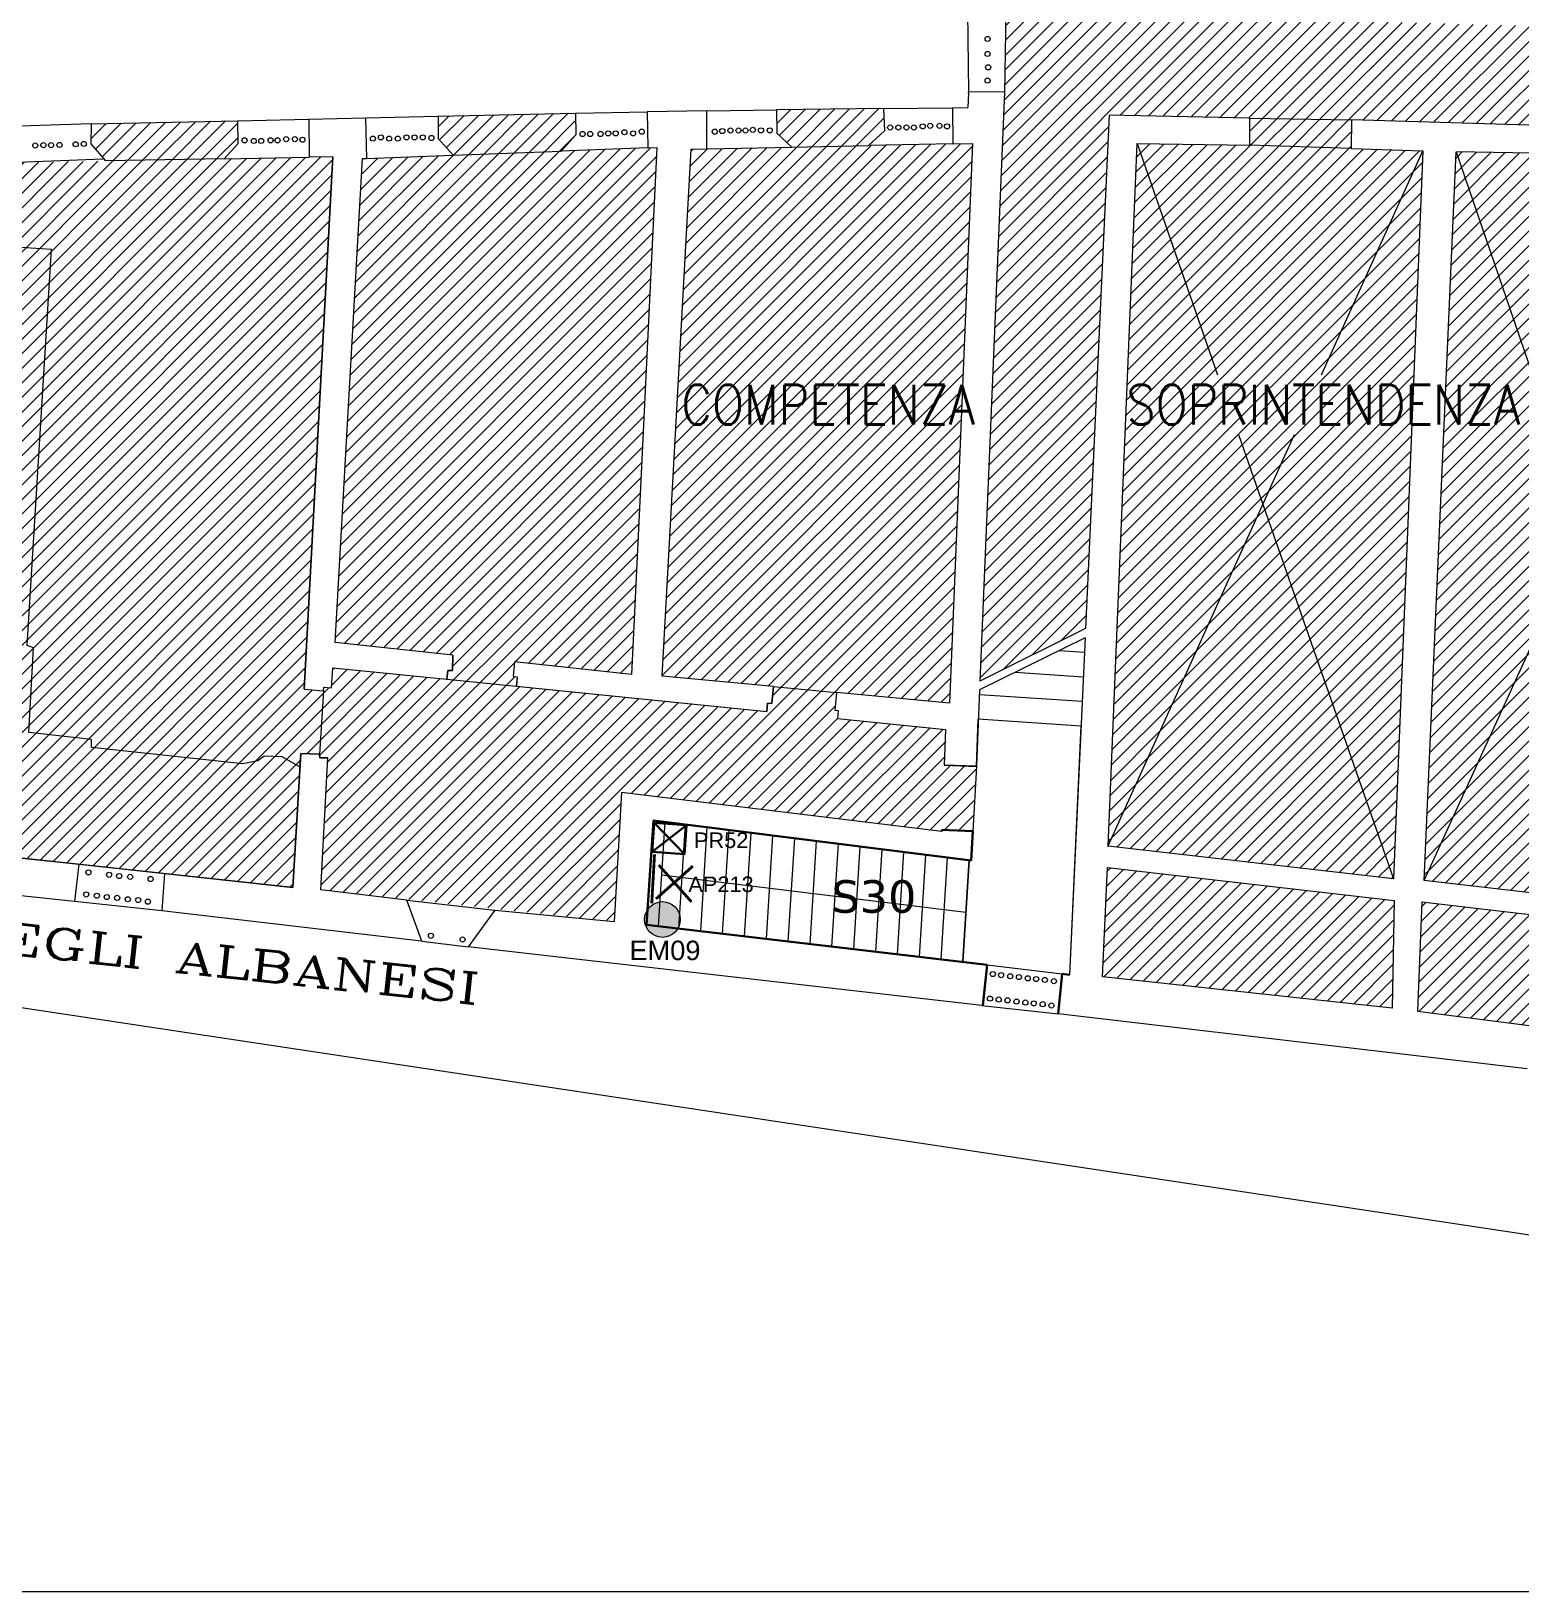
# Model space of a CAD drawing. Header units: metres. Extents: x 13 to 8413, y -14317 to -8377.
# Drawn here: x 2602 to 4895, y -14317 to -11913 of the extents above; entities that cross this region are included whole.
import ezdxf
from ezdxf.enums import TextEntityAlignment as Align

# ---------------------------------------------------------------- set-up
doc = ezdxf.new("R2010")
doc.units = ezdxf.units.M
doc.header["$LTSCALE"] = 0.0125
for name, color, linetype, lineweight in [('_fluorescenti', 30, 'Continuous', 30), ('lampade di emergenza S.E.', 3, 'Continuous', 18), ('muri', 7, 'Continuous', 9), ('vani', 66, 'Continuous', 9)]:
    doc.layers.add(name, color=color, linetype=linetype, lineweight=lineweight)
doc.layers.add('_scritte', color=150, linetype='Continuous')
doc.layers.add('CODICE EMERGENZE', color=190, linetype='Continuous')
doc.styles.add('DITTA', font='COMPLEX.SHX', dxfattribs={"height": 60})
doc.styles.add('ducale_200', font='ARIAL.TTF', dxfattribs={"height": 1})
doc.styles.get("Standard").update_dxf_attribs({"font": 'romans.shx'})

# ---------------------------------------------------------------- blocks, each defined once
blk = doc.blocks.new('re')
at = {"const_width": 0.3}
for points in [[(51.55, 419.05), (51.66, 413.81)], [(55.72, 418.12), (52.08, 414.34)], [(52.09, 417.95), (55.87, 414.31)]]:
    blk.add_lwpolyline(points, dxfattribs=at)

msp = doc.modelspace()

# ---------------------------------------------------------------- hatches: boundary and pattern name
at = {"layer": 'lampade di emergenza S.E.'}
msp.add_hatch(color=3, dxfattribs=at).paths.add_polyline_path([(3546.7, -13281.4, 1), (3601.7, -13281.4, 1)])
at = {"layer": 'muri'}
h = msp.add_hatch(dxfattribs=at)
h.set_pattern_fill('ANSI31', color=252, scale=5, style=0)
h.paths.add_polyline_path([(5269.3, -11914.9), (5108.4, -11910.4), (5107, -11910.4), (4948, -11906), (4637.9, -11897.4), (4473.9, -11892.9), (4281.1, -11887.5), (4281.1, -11882.9), (4103.2, -11877.9), (4103.1, -11884.3), (4101, -12007.6), (4063.3, -12914.2), (4225.9, -12833.2), (4262.4, -12042.3), (4478.9, -12046.8), (4635.6, -12049.5), (4943.3, -12058.6), (5108.4, -12061.1), (5262, -12065.3)])
h.paths.add_polyline_path([(3511.2, -13085.7), (4004.4, -13145.8), (4004.4, -13143.3), (4052.3, -13145.1), (4057.8, -13045.5), (4008.2, -13043.4), (4010.3, -12988.6), (3843.9, -12971.8), (3845, -12959.4), (3839.9, -12959), (3842.5, -12931.6), (3745.1, -12922.5), (3742.7, -12948.6), (3736, -12948), (3734.8, -12960.8), (3349, -12922), (3241.8, -12911.2), (3066.1, -12893.5), (3064.4, -12924.4), (3052.6, -12923.4), (3051.9, -12928.9), (3045.7, -13026.9), (3046.3, -13032.4), (3058.6, -13032.4), (3047.7, -13235.8), (3499.8, -13284.6)])
h.paths.add_polyline_path([(4051.9, -12086), (3618.3, -12094.6), (3573.9, -12906.5), (3745.1, -12922.5), (3842.5, -12931.6), (4016.5, -12947.9)])
h.paths.add_polyline_path([(3565.4, -12092.2), (3112.2, -12109.2), (3070.1, -12854.5), (3251.4, -12874.2), (3250.9, -12898), (3243.3, -12898), (3241.8, -12911.2), (3349, -12922), (3350.4, -12907.5), (3344.1, -12907), (3346.1, -12884.5), (3526.6, -12904.1)])
h.paths.add_polyline_path([(3440.1, -12039.1), (3228.5, -12043.8), (3228.5, -12078), (3251.9, -12104), (3418, -12097.7), (3440.8, -12072.7)])
h.paths.add_polyline_path([(3914.7, -12032.1), (3750.1, -12034.3), (3750.3, -12070.1), (3773.3, -12091.5), (3891.4, -12089.2), (3916.1, -12066.4)])
h.paths.add_polyline_path([(2919.3, -12050.8), (2694.1, -12055.8), (2693.4, -12086.3), (2716.2, -12112.8), (2898.9, -12109.5), (2919.9, -12086.6)])
h.paths.add_polyline_path([(3066.5, -12106.4), (2544.7, -12116), (2536.9, -12243.3), (2632.9, -12249.2), (2595.5, -12859.5), (2605.3, -12863.1), (2598.1, -12993.3), (2694.6, -13004.1), (2694.6, -13016.5), (2927.6, -13041.5), (2950.8, -13037.1), (2960.6, -13029.9), (2988.3, -13030.8), (3015.8, -13046.9), (3017, -13025.6), (3045.7, -13026.9), (3051.9, -12928.9), (3022.4, -12926.6)])
h.paths.add_polyline_path([(3015.8, -13046.9), (2988.3, -13030.8), (2960.6, -13029.9), (2950.8, -13037.1), (2927.6, -13041.5), (2694.6, -13016.5), (2694.6, -13004.1), (2598.1, -12993.3), (2605.3, -12863.1), (2595.5, -12859.5), (2632.9, -12249.2), (2536.9, -12243.3), (2479.8, -13175.4), (3004.8, -13232)])
h.paths.add_polyline_path([(3494.6, -12534.2), (5004.6, -12534.2), (5004.6, -12442.1), (3494.6, -12442.1)], flags=9)
h = msp.add_hatch(dxfattribs=at)
h.set_pattern_fill('ANSI31', color=252, scale=5, style=0)
h.paths.add_polyline_path([(5254, -12111.8), (5108.4, -12105.3), (4941.5, -12101.1), (4797.3, -12098.8), (4747.9, -13221.5)])
h.paths.add_polyline_path([(5254, -12111.8), (4995.6, -12678.3), (5196.3, -13264.8)])
h.paths.add_polyline_path([(5702.1, -12866.1), (5276.3, -12797.1), (5465.6, -13186)])
h.paths.add_polyline_path([(5276.3, -12797.1), (5244.5, -13485.1), (5465.6, -13186)])
h.paths.add_polyline_path([(5702.1, -12866.1), (5465.6, -13186), (5634.4, -13533.1)])
h.paths.add_polyline_path([(5516.7, -12377.6), (5278.6, -12750.1), (5708.2, -12819.9)])
h.paths.add_polyline_path([(5799.4, -11935.2), (5516.7, -12377.6), (5708.2, -12819.9)])
h.paths.add_polyline_path([(5799.4, -11935.2), (5317.5, -11917.7), (5516.7, -12377.6)])
h.paths.add_polyline_path([(5317.5, -11917.7), (5278.6, -12750.1), (5516.7, -12377.6)])
h.paths.add_polyline_path([(4499.2, -12641.9), (4700.4, -13218.9), (4745.9, -12097.4), (4635.2, -12093.4), (4478.9, -12088.4), (4305.4, -12086.1), (4261.2, -13167.3)])
h.paths.add_polyline_path([(3494.6, -12534.2), (5004.6, -12534.2), (5004.6, -12442.1), (3494.6, -12442.1)], flags=25)
h.paths.add_polyline_path([(3494.6, -12534.2), (5004.6, -12534.2), (5004.6, -12442.1), (3494.6, -12442.1)], flags=25)
h = msp.add_hatch(dxfattribs=at)
h.set_pattern_fill('ANSI31', color=252, scale=5, style=0)
h.paths.add_polyline_path([(4635.6, -12049.5), (4478.9, -12046.8), (4478.9, -12088.4), (4635.2, -12093.4)])
h = msp.add_hatch(dxfattribs=at)
h.set_pattern_fill('ANSI31', color=252, scale=5, style=0)
h.paths.add_polyline_path([(4499.2, -12641.9), (4261.2, -13167.3), (4261.1, -13168.6), (4700.4, -13218.9)])
h.paths.add_polyline_path([(4995.6, -12678.3), (4747.9, -13221.5), (5195.9, -13273.4), (5196.3, -13264.8)])
h = msp.add_hatch(dxfattribs=at)
h.set_pattern_fill('ANSI31', color=252, scale=5, style=0)
h.paths.add_polyline_path([(5195.9, -13307.1), (4744, -13254.2), (4737.5, -13422.8), (5194.4, -13481.1)])
h.paths.add_polyline_path([(4701.5, -13251.9), (4259.8, -13201.2), (4252.2, -13369.6), (4698.2, -13418.1)])

# ---------------------------------------------------------------- linework, layer by layer
at = {"layer": '_fluorescenti'}
for p, q in [((3558.1, -13177), (3611.4, -13136.1)), ((3561.4, -13132.4), (3608.2, -13180.6))]:
    msp.add_line(p, q, dxfattribs=at)
msp.add_lwpolyline([(3561.4, -13132.4), (3611.4, -13136.1), (3608.2, -13180.6), (3558.1, -13177)], close=True, dxfattribs=at)
at = {"layer": 'lampade di emergenza S.E.', "color": 3}
msp.add_circle((3574.2, -13281.4), 27.5, dxfattribs=at)
at = {"layer": 'muri', "color": 252}
for p, q in [((3116.7, -12046.3), (3228.5, -12043.8)), ((2919.3, -12050.8), (3029.5, -12048.3)), ((3565.4, -12092.2), (3526.6, -12904.1)), ((4051.9, -12086), (4016.5, -12947.9)), ((4305.4, -12086.1), (4429.5, -12442.1)), ((2898.9, -12109.5), (3030, -12107.1)), ((3066.5, -12106.4), (3022.4, -12926.6)), ((3070.1, -12854.5), (3112.2, -12109.2)), ((3118.1, -12109), (3251.9, -12104)), ((3573.9, -12906.5), (3618.3, -12094.6)), ((4589.7, -12442.1), (4745.9, -12097.4)), ((4747.9, -13221.5), (5254, -12111.8)), ((4797.3, -12098.8), (4914.8, -12442.1)), ((4260.4, -13169), (4548, -12534.2)), ((4461.7, -12534.2), (4700.4, -13218.9)), ((3251.4, -12874.2), (3070.1, -12854.5)), ((3250.9, -12898), (3251.4, -12874.2)), ((3346.1, -12884.5), (3344.1, -12907)), ((3526.6, -12904.1), (3346.1, -12884.5)), ((3064.4, -12924.4), (3066.1, -12893.5)), ((3066.1, -12893.5), (3241.8, -12911.2)), ((3241.8, -12911.2), (3243.3, -12898)), ((3243.3, -12898), (3250.9, -12898)), ((3344.1, -12907), (3350.4, -12907.5)), ((3350.4, -12907.5), (3349, -12922)), ((3745.1, -12922.5), (3573.9, -12906.5)), ((3022.4, -12926.6), (3051.9, -12928.9)), ((3051.9, -12928.9), (3045.7, -13026.9)), ((3051.9, -12928.9), (3052.6, -12923.4)), ((3052.6, -12923.4), (3064.4, -12924.4)), ((3241.8, -12911.2), (3349, -12922)), ((3349, -12922), (3734.8, -12960.8)), ((3742.7, -12948.6), (3745.1, -12922.5)), ((3745.1, -12922.5), (3842.5, -12931.6)), ((3842.5, -12931.6), (3839.9, -12959)), ((4016.5, -12947.9), (3842.5, -12931.6)), ((3734.8, -12960.8), (3736, -12948)), ((3736, -12948), (3742.7, -12948.6)), ((3839.9, -12959), (3845, -12959.4)), ((3845, -12959.4), (3843.9, -12971.8)), ((3843.9, -12971.8), (4010.3, -12988.6)), ((4057.8, -13045.5), (4060.8, -12972.4)), ((4060.8, -12972.4), (4219, -12983)), ((4010.3, -12988.6), (4008.2, -13043.4)), ((4219, -12983), (4201.3, -13366.7)), ((3017, -13025.6), (3004.8, -13232)), ((3045.7, -13026.9), (3017, -13025.6)), ((3046.3, -13032.4), (3045.7, -13026.9)), ((3058.6, -13032.4), (3046.3, -13032.4)), ((3047.7, -13235.8), (3058.6, -13032.4)), ((4008.2, -13043.4), (4057.8, -13045.5)), ((3511.2, -13085.7), (3499.8, -13284.6)), ((4004.4, -13145.8), (3511.2, -13085.7)), ((3004.8, -13232), (2479.8, -13175.4)), ((4036.9, -13346.8), (4046.7, -13190))]:
    msp.add_line(p, q, dxfattribs=at)
at = {"layer": 'muri'}
msp.add_line((4057.8, -13045.5), (4052.3, -13145.1), dxfattribs=at)
at = {"layer": 'muri', "linetype": 'ByBlock', "lineweight": 30}
for p, q in [((4052.3, -13145.1), (4004.4, -13143.3)), ((4004.4, -13143.3), (4004.4, -13145.8)), ((4049.7, -13190.4), (4052.3, -13145.1)), ((4046.7, -13190), (4049.7, -13190.4))]:
    msp.add_line(p, q, dxfattribs=at)
at = {"layer": 'muri'}
msp.add_lwpolyline([(13, -14317.1), (13, -8377.1), (8413, -8377.1), (8413, -14317.1)], close=True, dxfattribs=at)
at = {"layer": 'muri', "color": 252}
for points in [[(4044.2, -11882.9), (4045.8, -12006.4)], [(4103.1, -11884.3), (4101, -12007.6)], [(4045.8, -12008.6), (4044.5, -12030.3)], [(4045.8, -12008.6), (4045.8, -12006.4)], [(4101, -12006.7), (4045.8, -12006.4)], [(4101, -12007.6), (4063.3, -12914.2)], [(4101, -12007.6), (4101, -12006.7)], [(3228.5, -12043.8), (3440.1, -12039.1)], [(3228.5, -12043.8), (3228.5, -12078), (3251.9, -12104)], [(3440.1, -12039.1), (3440.8, -12072.7), (3418, -12097.7)], [(3440.1, -12039.1), (3550.5, -12037)], [(3642.3, -12035.8), (3550.5, -12037)], [(3550.5, -12037), (3551.7, -12092.7)], [(3642.3, -12035.8), (3750.1, -12034.3)], [(3642.3, -12094.1), (3642.3, -12035.8)], [(3914.7, -12032.1), (3750.1, -12034.3)], [(3750.1, -12034.3), (3750.3, -12070.1)], [(3914.7, -12032.1), (4021.3, -12031)], [(3914.7, -12032.1), (3916.1, -12066.4)], [(4021.3, -12031), (4044.5, -12030.3)], [(4021.3, -12031), (4021.5, -12086.6)], [(4478.9, -12046.8), (4262.4, -12042.3), (4225.9, -12833.2)], [(2694.1, -12055.8), (2584.1, -12059.3)], [(2694.1, -12055.8), (2693.4, -12086.3)], [(2694.1, -12055.8), (2919.3, -12050.8)], [(2919.3, -12050.8), (2919.9, -12086.6), (2898.9, -12109.5)], [(3029.5, -12048.3), (3116.7, -12046.3)], [(3029.5, -12048.3), (3030, -12107.1)], [(3116.7, -12046.3), (3118.1, -12109)], [(3916.1, -12066.4), (3891.4, -12089.2)], [(4478.9, -12046.8), (4478.9, -12088.4), (4478.9, -12088.4), (4478.9, -12088.4)], [(4478.9, -12046.8), (4635.6, -12049.5)], [(4635.6, -12049.5), (4635.2, -12093.4), (4635.2, -12093.4), (4635.2, -12093.4)], [(4943.3, -12058.6), (4635.6, -12049.5)], [(2693.4, -12086.3), (2716.2, -12112.9)], [(3551.7, -12092.7), (3565.4, -12092.2), (3526.6, -12904.1), (3346.1, -12884.5)], [(3642.3, -12094.1), (3773.3, -12091.5)], [(3750.3, -12070.1), (3773.3, -12091.5)], [(3773.3, -12091.5), (3891.4, -12089.2)], [(4021.5, -12086.6), (4051.9, -12086), (4016.5, -12947.9), (3842.5, -12931.6)], [(4021.5, -12086.6), (3891.5, -12089.2)], [(4635.2, -12093.4), (4745.9, -12097.4), (4700.4, -13218.9), (4261.1, -13168.6), (4305.4, -12086.1)], [(4305.4, -12086.1), (4478.9, -12088.4)], [(4635.2, -12093.4), (4478.9, -12088.4)], [(2544.7, -12116), (2479.8, -13175.4), (2674.8, -13196.4)], [(2712.5, -12110.1), (2580.9, -12115.4)], [(2898.9, -12109.5), (2716.2, -12112.8)], [(3022.4, -12926.6), (3066.5, -12106.4), (3030, -12107.1)], [(3251.4, -12874.2), (3070.1, -12854.5), (3112.2, -12109.2)], [(3112.2, -12109.2), (3118.1, -12109)], [(3251.9, -12104), (3418, -12097.7)], [(3551.7, -12092.7), (3418, -12097.7)], [(3573.9, -12906.5), (3618.3, -12094.6), (3642.3, -12094.1)], [(5108.4, -12105.3), (5254, -12111.8), (5195.9, -13273.4), (4747.9, -13221.5), (4797.3, -12098.8)], [(4797.3, -12098.8), (4797.3, -12098.8)], [(4941.5, -12101.1), (4797.3, -12098.8), (4797.3, -12098.8)], [(3015.8, -13046.9), (2988.3, -13030.8), (2960.6, -13029.9), (2950.8, -13037.1), (2927.6, -13041.5), (2694.6, -13016.5), (2694.6, -13004.1), (2598.1, -12993.3), (2605.3, -12863.1), (2595.5, -12859.5), (2632.9, -12249.2), (2536.9, -12243.3)], [(4225.9, -12833.2), (4063.3, -12914.2)], [(4225.2, -12847.5), (4062.7, -12927.4)], [(4225.2, -12847.5), (4201.3, -13366.7)], [(3251.4, -12874.2), (3250.9, -12898), (3243.3, -12898), (3241.8, -12911.2)], [(3346.1, -12884.5), (3344.1, -12907), (3350.4, -12907.5), (3349.1, -12922)], [(4185.3, -12867.1), (4224.2, -12869.7)], [(3064.4, -12924.4), (3066.1, -12893.5), (3241.8, -12911.2)], [(3745.1, -12922.5), (3573.9, -12906.5)], [(4117.5, -12900.4), (4222.5, -12907.5)], [(3022.4, -12926.6), (3051.9, -12928.9), (3052.6, -12923.4), (3064.4, -12924.4)], [(3349.1, -12922), (3734.8, -12960.8)], [(3745.1, -12922.5), (3742.7, -12948.6), (3736, -12948), (3734.8, -12960.8)], [(3842.5, -12931.6), (3839.9, -12959), (3845, -12959.4), (3843.9, -12971.8)], [(4062.7, -12927.4), (4057.8, -13045.3)], [(4062.4, -12934.6), (4220.7, -12945.3)], [(3843.9, -12971.8), (4010.3, -12988.6), (4008.2, -13043.4)], [(4060.8, -12972.4), (4219, -12983)], [(2807.1, -13210.7), (3004.8, -13232), (3017, -13025.6)], [(3017, -13025.6), (3045.7, -13026.9), (3046.3, -13032.4), (3058.6, -13032.4)], [(3180.3, -13251.8), (3047.7, -13235.8), (3058.6, -13032.4)], [(4057.8, -13045.3), (4008.2, -13043.4)], [(4004.4, -13145.8), (3511.2, -13085.7), (3499.8, -13284.6)], [(2668.4, -13253.6), (1480, -13127.7)], [(3577.8, -13131.1), (3567.7, -13291.8)], [(3609.1, -13135), (3599, -13295.5)], [(3642.7, -13139.2), (3632.7, -13299.4)], [(3676.4, -13143.5), (3666.4, -13303.4)], [(3710.1, -13147.7), (3700.1, -13307.3)], [(3743.7, -13151.9), (3733.8, -13311.3)], [(3777.4, -13156.2), (3767.4, -13315.2)], [(3811, -13160.4), (3801.1, -13319.2)], [(3844.7, -13164.6), (3834.8, -13323.1)], [(3878.4, -13168.9), (3868.5, -13327.1)], [(3912, -13173.1), (3902.2, -13331)], [(907.8, -13178.5), (1427, -13242.2), (5650, -13878.5)], [(2674.8, -13196.4), (2668.4, -13253.6)], [(2674.8, -13196.4), (2807.1, -13210.7)], [(3945.7, -13177.3), (3935.8, -13335)], [(3979.4, -13181.6), (3969.5, -13338.9)], [(4013, -13185.8), (4003.2, -13342.9)], [(2807.1, -13210.7), (2802.9, -13268.3)], [(3572.7, -13212.4), (4041.7, -13270.1)], [(4259.8, -13201.2), (4701.5, -13251.9), (4698.2, -13418.1), (4252.2, -13369.6), (4259.8, -13201.2)], [(2802.9, -13268.3), (2668.4, -13253.6)], [(3202.5, -13314.9), (2802.9, -13268.3)], [(3203.4, -13315), (3180.3, -13251.8)], [(3180.3, -13251.8), (3316, -13266.9)], [(3316, -13266.9), (3274.6, -13323.6)], [(3316, -13266.9), (3499.8, -13284.6)], [(4744, -13254.2), (4737.5, -13422.8), (5194.4, -13481.1), (5195.9, -13307.1)], [(4744, -13254.2), (5195.9, -13307.1)], [(3203.4, -13315), (3274.6, -13323.6)], [(4066.3, -13413.8), (3274.6, -13323.6)], [(4074.6, -13351.2), (4189.9, -13365.1)], [(4066.3, -13413.8), (4183.8, -13426.7)], [(4906.5, -13511.4), (4183.8, -13426.7)]]:
    msp.add_lwpolyline(points, dxfattribs=at)
at = {"layer": 'muri', "linetype": 'ByBlock', "lineweight": 30}
for points in [[(4074.6, -13351.2), (3549.7, -13289.7), (3560.5, -13128.9), (4049.7, -13190.4), (4052.3, -13145.1)], [(4052.3, -13145.1), (4004.4, -13143.3)], [(4004.4, -13143.3), (4004.4, -13145.8)], [(4074.6, -13351.2), (4067.6, -13413.9)], [(4189.9, -13365.1), (4183.8, -13426.7)], [(4201.3, -13366.7), (4189.9, -13365.1)]]:
    msp.add_lwpolyline(points, dxfattribs=at)
at = {"layer": 'muri'}
msp.add_lwpolyline([(4046.7, -13190), (4036.9, -13346.8)], dxfattribs=at)
at = {"layer": 'muri', "color": 252}
for centre in [(4075.1, -11924.8), (4075.1, -11948), (4076, -11968.6), (4075.1, -11989.1), (3451.2, -12071.3), (3462.8, -12071.3), (3478.9, -12071.3), (3490.5, -12070.4), (3502.1, -12070.4), (3515.5, -12068.6), (3528.9, -12070.4), (3542.3, -12067.7), (3654.8, -12067.7), (3666.4, -12066.8), (3678.9, -12065.9), (3691.4, -12065.9), (3702.1, -12065.9), (3713.5, -12064.9), (3726, -12065.8), (3739.4, -12065.8), (3925.1, -12061.3), (3937.6, -12061.3), (3950.1, -12061.3), (3961.7, -12061.3), (3975.1, -12059.6), (3986.7, -12058.7), (4001, -12058.7), (4012.6, -12059.6), (2607.8, -12089), (2620.3, -12088.5), (2632.2, -12088.5), (2645.2, -12088.1), (2670.1, -12087.1), (2682.5, -12086.6), (2930.2, -12081.1), (2944.5, -12082), (2956.1, -12082), (2970.4, -12081.1), (2981.1, -12081.1), (2994.5, -12079.3), (3007.9, -12079.3), (3019.5, -12080.2), (3128.1, -12078.4), (3140.5, -12076.6), (3153, -12078.4), (3166.4, -12078.4), (3179.8, -12076.6), (3192.3, -12076.6), (3204.8, -12076.6), (3218.2, -12077.5), (2689.7, -13208.8), (2721.6, -13212.5), (2737.2, -13214.5), (2754.1, -13215.7), (2785.6, -13219), (2686.4, -13242.8), (2702.8, -13244.8), (2718, -13246.9), (2734, -13248.1), (2750.4, -13250.2), (2766.4, -13251.4), (2781.5, -13253.9), (3217.5, -13306.5), (3266.3, -13312.2), (4083.2, -13365.5), (4095.9, -13367.1), (4110, -13368.8), (4123.4, -13370.1), (4137, -13372), (4149.9, -13373.1), (4163.3, -13374.5), (4177.3, -13376.4), (4078.8, -13403.3), (4092.2, -13404.7), (4105.8, -13405.9), (4119.7, -13407.9), (4133.3, -13409.3), (4146.2, -13410.7), (4160, -13411.9), (4173.4, -13413.9)]:
    msp.add_circle(centre, 3.94, dxfattribs=at)

# ---------------------------------------------------------------- block references
at = {"layer": '_fluorescenti', "xscale": 14.4541369628726, "yscale": 14.45413696287324, "zscale": 14.45413696287091, "rotation": 355.5303458958384}
msp.add_blockref('re', (2347.1, -19161.6), dxfattribs=at)

# ---------------------------------------------------------------- texts
at = {"layer": '_scritte', "char_height": 24, "width": 1227.2, "attachment_point": 1, "line_spacing_factor": 0.75, "style": 'ducale_200'}
for s, insert in [('PR52', (3622.7, -13147.3)), ('AP213', (3614.1, -13215.2))]:
    msp.add_mtext(s, dxfattribs=dict(at, insert=insert))
at = {"layer": 'CODICE EMERGENZE', "style": 'ducale_200'}
msp.add_text('EM09', height=30, dxfattribs=at).set_placement((3523.3, -13344))
at = {"layer": 'muri', "color": 252, "width": 0.85}
msp.add_text('COMPETENZA     SOPRINTENDENZA', height=61.422, dxfattribs=at).set_placement((4249.6, -12518.9), align=Align.CENTER)
at = {"layer": 'muri', "style": 'DITTA', "width": 1.5}
msp.add_text('CALLE DEGLI ALBANESI', height=47.248, rotation=353.8681, dxfattribs=at).set_placement((2715.8, -13350.1), align=Align.CENTER)
at = {"layer": 'vani', "color": 161, "linetype": 'Continuous', "insert": (3834.6, -13220.9), "char_height": 50, "width": 2778.72, "attachment_point": 1}
msp.add_mtext('{\\fVerdana|b0|i0|c0|p34;S30}', dxfattribs=at)

doc.saveas('drawing.dxf')
